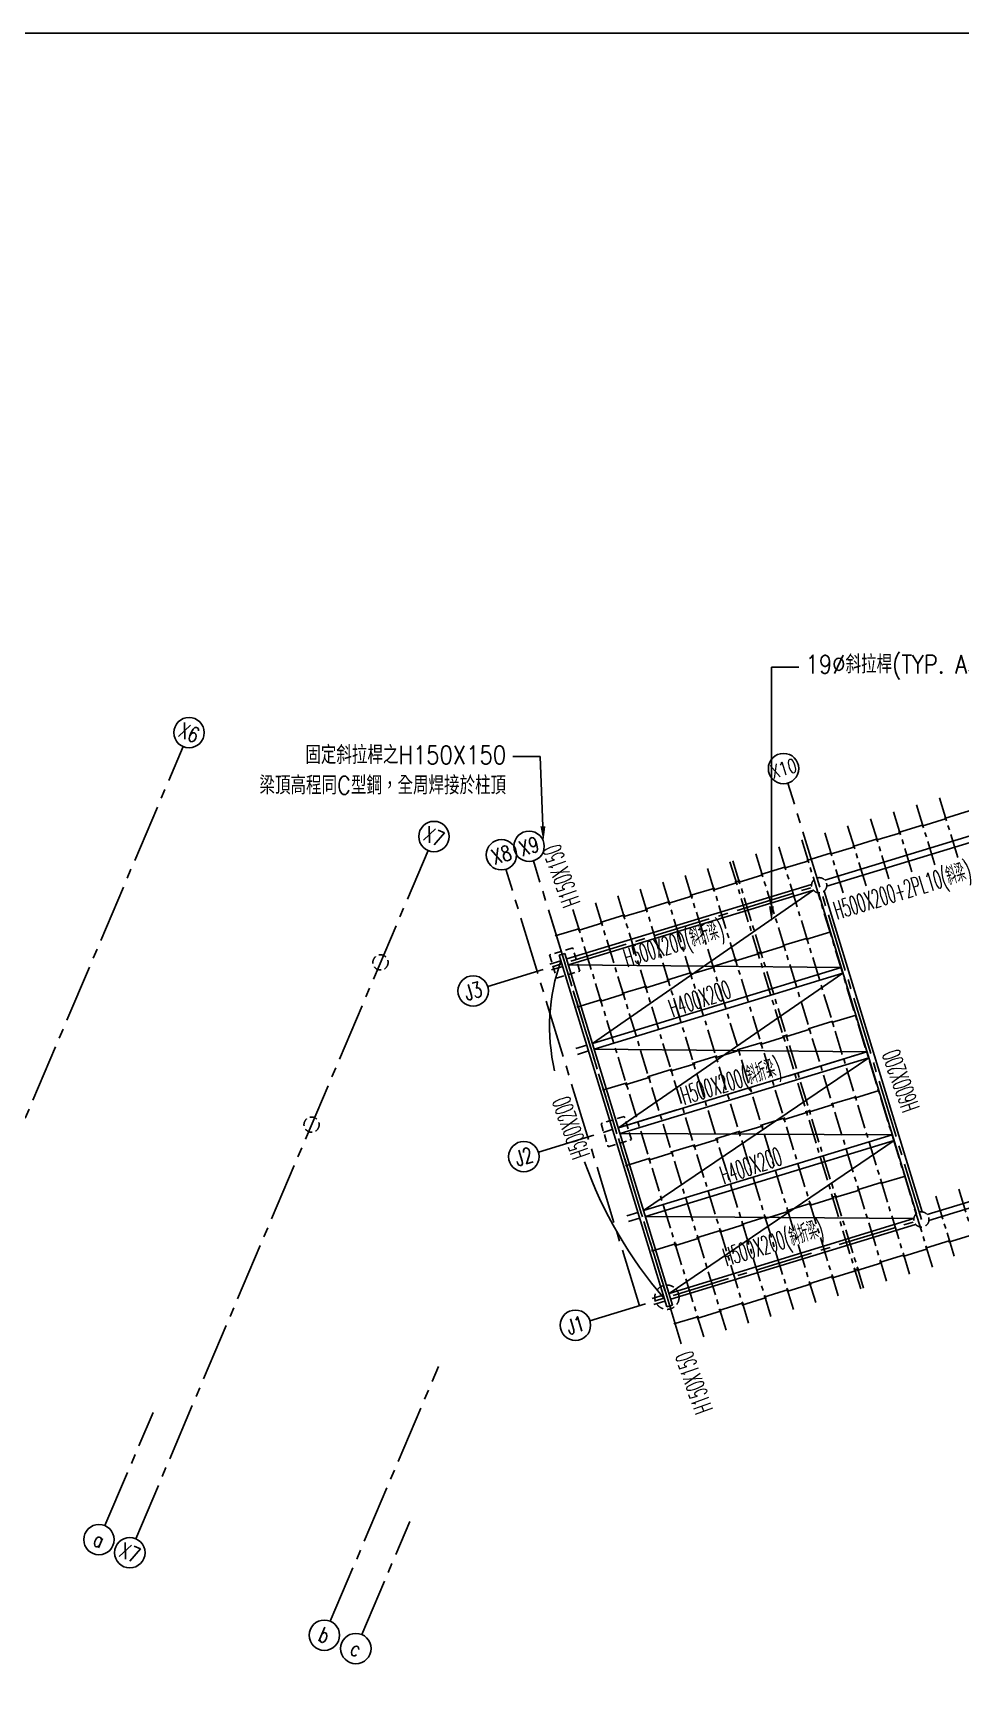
# Model space of a CAD drawing. Header units: centimetres. Extents: x -47768 to 194820, y -149527 to 141949.
# Drawn here: x 62945 to 65994, y -93418 to -87947 of the extents above; entities that cross this region are included whole.
import ezdxf
from ezdxf import colors
from ezdxf.entities.mleader import LeaderData, LeaderLine
from ezdxf.enums import TextEntityAlignment as Align
from ezdxf.math import Vec2, Vec3

# ---------------------------------------------------------------- set-up
doc = ezdxf.new("R2010")
doc.units = ezdxf.units.CM
for name, pattern in [('CENTER2', [28.575, 19.05, -3.175, 3.175, -3.175]), ('HIDDEN', [0.375, 0.25, -0.125]), ('建築圖|CENTER', [50.8, 31.75, -6.35, 6.35, -6.35])]:
    doc.linetypes.add(name, pattern=pattern)
doc.layers.get('0').update_dxf_attribs({"color": 8})
for name, color, linetype in [('0S-COL-H', 8, 'HIDDEN'), ('0S-c型鋼', 11, '建築圖|CENTER'), ('0S-GRID', 8, 'Continuous'), ('0S-SB', 6, 'Continuous'), ('0S-SJ', 3, 'Continuous'), ('0S-斜拉桿', 131, 'Continuous'), ('0S-防垂桿', 41, 'Continuous'), ('1S-BN', 7, 'Continuous'), ('1S-SJN', 3, 'Continuous'), ('1S-TEXT', 7, 'Continuous'), ('H150X150', 3, 'Continuous'), ('SB', 6, 'Continuous')]:
    doc.layers.add(name, color=color, linetype=linetype)
doc.layers.add('0S-繪圖區', color=171, linetype='Continuous', plot=False)
doc.styles.add('ae', font='romans.shx', dxfattribs={"bigfont": 'chineset.shx'})
doc.styles.add('CHINA', font='romans.shx', dxfattribs={"width": 0.85, "bigfont": 'chineset.shx'})
doc.styles.add('ROMAND', font='romand')

# ---------------------------------------------------------------- blocks, each defined once
blk = doc.blocks.new('XLINE')
blk.add_circle((0, 0), 50)
at = {"style": 'ROMAND', "width": 0.74997, "flags": 8}
blk.add_attdef('X-LINE', text='', height=50, dxfattribs=at).set_placement((0, 0), align=Align.MIDDLE)
blk = doc.blocks.new('柱位編號')
at = {"color": 0, "linetype": 'CENTER2', "ltscale": 10}
for p, q in [((133113.5, 35308.7), (133719.1, 36735.4)), ((136147.2, 35179.4), (135708.2, 36615.3)), ((133563.4, 34129.1), (134524.5, 36393.5)), ((135219.6, 34895.8), (134780.6, 36331.7)), ((135310.4, 34923.6), (134871.4, 36359.5)), ((134720.8, 35945.9), (135810.9, 36279.2)), ((134887.4, 35400.8), (135977.6, 35734.1)), ((135057, 34846.1), (136147.2, 35179.4)), ((134203.1, 33857.6), (134558.7, 34695.2)), ((133462.1, 34172.1), (133620.2, 34544.5)), ((134306.7, 33813.6), (134464.8, 34186))]:
    blk.add_line(p, q, dxfattribs=at)
at = {"color": 0}
ref = blk.add_blockref('XLINE', (133738.6, 36781.4), dxfattribs=dict(at, rotation=337))
ref.add_attrib('X-LINE', 'X6', dxfattribs={"height": 50, "rotation": 337, "style": 'ROMAND', "width": 0.74997}).set_placement((133738.6, 36781.4), align=Align.MIDDLE)
ref = blk.add_blockref('XLINE', (135693.6, 36663.1), dxfattribs=dict(at, rotation=16.99999999999998))
ref.add_attrib('X-LINE', 'X10', dxfattribs={"height": 45, "rotation": 17, "style": 'ROMAND', "width": 0.74997}).set_placement((135693.6, 36663.1), align=Align.MIDDLE)
ref = blk.add_blockref('XLINE', (134544.1, 36439.5), dxfattribs=dict(at, rotation=337))
ref.add_attrib('X-LINE', 'X7', dxfattribs={"height": 50, "rotation": 337, "style": 'ROMAND', "width": 0.74997}).set_placement((134544.1, 36439.5), align=Align.MIDDLE)
ref = blk.add_blockref('XLINE', (134765.9, 36379.5), dxfattribs=dict(at, rotation=16.99999999999998))
ref.add_attrib('X-LINE', 'X8', dxfattribs={"height": 50, "rotation": 17, "style": 'ROMAND', "width": 0.74997}).set_placement((134765.9, 36379.5), align=Align.MIDDLE)
ref = blk.add_blockref('XLINE', (134856.8, 36407.3), dxfattribs=dict(at, rotation=16.99999999999998))
ref.add_attrib('X-LINE', 'X9', dxfattribs={"height": 50, "rotation": 17, "style": 'ROMAND', "width": 0.74997}).set_placement((134856.8, 36407.3), align=Align.MIDDLE)
ref = blk.add_blockref('XLINE', (134672.9, 35931.3), dxfattribs=dict(at, rotation=17.00000000000323))
ref.add_attrib('X-LINE', 'J3', dxfattribs={"height": 50, "rotation": 17, "style": 'ROMAND', "width": 0.74997}).set_placement((134672.9, 35931.3), align=Align.MIDDLE)
ref = blk.add_blockref('XLINE', (134839.6, 35386.2), dxfattribs=dict(at, rotation=17.00000000000323))
ref.add_attrib('X-LINE', 'J2', dxfattribs={"height": 50, "rotation": 17, "style": 'ROMAND', "width": 0.74997}).set_placement((134839.6, 35386.2), align=Align.MIDDLE)
ref = blk.add_blockref('XLINE', (135009.2, 34831.5), dxfattribs=dict(at, rotation=17.00000000000323))
ref.add_attrib('X-LINE', 'J1', dxfattribs={"height": 50, "rotation": 17, "style": 'ROMAND', "width": 0.74997}).set_placement((135009.2, 34831.5), align=Align.MIDDLE)
ref = blk.add_blockref('XLINE', (133442.5, 34126.1), dxfattribs=dict(at, rotation=337))
ref.add_attrib('X-LINE', 'a', dxfattribs={"height": 50, "rotation": 337, "style": 'ROMAND', "width": 0.74997}).set_placement((133442.5, 34126.1), align=Align.MIDDLE)
ref = blk.add_blockref('XLINE', (133543.9, 34083.1), dxfattribs=dict(at, rotation=337))
ref.add_attrib('X-LINE', 'X7', dxfattribs={"height": 50, "rotation": 337, "style": 'ROMAND', "width": 0.74997}).set_placement((133543.9, 34083.1), align=Align.MIDDLE)
ref = blk.add_blockref('XLINE', (134183.6, 33811.5), dxfattribs=dict(at, rotation=337))
ref.add_attrib('X-LINE', 'b', dxfattribs={"height": 50, "rotation": 337, "style": 'ROMAND', "width": 0.74997}).set_placement((134183.6, 33811.5), align=Align.MIDDLE)
ref = blk.add_blockref('XLINE', (134287.2, 33767.6), dxfattribs=dict(at, rotation=337))
ref.add_attrib('X-LINE', 'c', dxfattribs={"height": 50, "rotation": 337, "style": 'ROMAND', "width": 0.74997}).set_placement((134287.2, 33767.6), align=Align.MIDDLE)
blk = doc.blocks.new('*U157')
at = {"color": 0, "ltscale": 100}
blk.add_lwpolyline([(-36.3, 27), (36.3, 27), (36.3, -27), (-36.3, -27)], close=True, dxfattribs=at)

msp = doc.modelspace()

# ---------------------------------------------------------------- linework, layer by layer
at = {"layer": '0S-COL-H', "ltscale": 100}
msp.add_line((64888.3215, -91511.2156), (64888.3215, -91511.2156), dxfattribs=at)
for points in [[(64718.6986, -90956.4988), (64642.1943, -90979.8885), (64665.584, -91056.3929), (64742.0884, -91033.0032), (64718.6986, -90956.4988)], [(64888.2742, -91511.23), (64811.7698, -91534.6198), (64835.1596, -91611.1242), (64911.664, -91587.7344), (64888.2742, -91511.23)]]:
    msp.add_lwpolyline(points, close=True, dxfattribs=at)
for centre, radius in [((65529.1517, -90750.6206), 25), ((64086.5496, -91004.5068), 25), ((63859.9256, -91538.3996), 25), ((65865.1827, -91850.4311), 25), ((65028.3688, -92106.1963), 40)]:
    msp.add_circle(centre, radius, dxfattribs=at)
at = {"layer": '0S-c型鋼', "ltscale": 2.5}
for p, q in [((65924.585, -90462.5587), (65988.9062, -90672.9439)), ((65698.1439, -90531.7884), (65762.4652, -90742.1739)), ((65773.6242, -90508.7118), (65837.9455, -90719.0972)), ((65849.1046, -90485.6353), (65913.4259, -90696.0205)), ((65547.1831, -90577.9415), (65611.5044, -90788.3272)), ((65622.6635, -90554.8649), (65686.9848, -90765.2505)), ((65396.2223, -90624.0946), (65826.0084, -92029.8614)), ((65471.7027, -90601.018), (65901.4887, -92006.7848)), ((65161.9448, -90695.72), (65591.731, -92101.4872)), ((65235.6985, -90673.1714), (65665.4846, -92078.9385)), ((65245.2615, -90670.2477), (65675.0477, -92076.0148)), ((65320.7419, -90647.1711), (65750.528, -92052.9381)), ((65014.4375, -90740.8173), (65444.2237, -92146.5847)), ((65088.1912, -90718.2687), (65517.9774, -92124.036)), ((64866.9302, -90785.9146), (65296.7165, -92191.6822)), ((64940.6839, -90763.3659), (65370.4701, -92169.1335)), ((64719.4229, -90831.0118), (65149.2092, -92236.7797)), ((64793.1765, -90808.4632), (65222.9629, -92214.231)), ((64692.4436, -91006.5427), (65028.671, -92106.2932)), ((65912.6473, -91773.3211), (65976.9691, -91983.7081)), ((65988.1277, -91750.2444), (66052.4494, -91960.6315))]:
    msp.add_line(p, q, dxfattribs=at)
at = {"layer": '0S-SB', "ltscale": 100}
for p, q in [((65548.141, -90734.36), (66353.4802, -90488.2148)), ((65553.9869, -90753.4866), (66359.3261, -90507.3414)), ((64698.8306, -90993.3239), (65504.3185, -90747.7376)), ((64704.6633, -91012.4545), (65510.1512, -90766.8681)), ((65848.924, -91831.4402), (65526.2833, -90775.4555)), ((65868.0511, -91825.5962), (65545.4104, -90769.6115)), ((64643.3833, -91010.2293), (64679.7156, -90999.1519)), ((64649.216, -91029.3599), (64685.5483, -91018.2825)), ((64674.0273, -90980.6051), (64693.1579, -90974.7723)), ((65027.9059, -92137.8988), (64674.0273, -90980.6051)), ((65047.0317, -92132.0505), (64693.1531, -90974.7567)), ((65884.172, -91834.1705), (66689.7077, -91587.9653)), ((65890.0179, -91853.2971), (66695.5535, -91607.0919)), ((65035.303, -92093.6939), (65840.3473, -91847.5671)), ((65041.1504, -92112.82), (65846.1948, -91866.6932)), ((64979.8179, -92110.6574), (65016.1777, -92099.5411)), ((64985.6654, -92129.7835), (65022.0252, -92118.6672)), ((65027.9056, -92137.8979), (65047.0317, -92132.0505))]:
    msp.add_line(p, q, dxfattribs=at)
at = {"layer": '0S-SJ', "ltscale": 100}
for p, q in [((64783.737, -91270.996), (65601.3616, -91021.1827)), ((64789.581, -91290.1231), (65607.2057, -91040.3098)), ((64728.2873, -91287.9378), (64764.6142, -91276.8387)), ((64734.1313, -91307.0649), (64770.4582, -91295.9658)), ((64951.852, -91821.2268), (65769.4766, -91571.4135)), ((64957.696, -91840.3539), (65775.3207, -91590.5407)), ((64896.5006, -91838.1386), (64932.7293, -91827.0695)), ((64902.3446, -91857.2658), (64938.5733, -91846.1966))]:
    msp.add_line(p, q, dxfattribs=at)
at = {"layer": '0S-斜拉桿', "ltscale": 100}
for p, q in [((65510.1512, -90766.8681), (64783.737, -91270.996)), ((64704.6741, -91012.4403), (65601.3616, -91021.1827)), ((65607.2057, -91040.3098), (64868.658, -91548.7128)), ((64789.5854, -91290.1218), (65686.2087, -91298.8838)), ((65692.0531, -91318.0108), (64951.8542, -91821.2261)), ((64874.4961, -91567.8418), (65769.4766, -91571.4135)), ((65775.3207, -91590.5407), (65035.2996, -92093.6949)), ((64957.6983, -91840.3533), (65840.3473, -91847.5671))]:
    msp.add_line(p, q, dxfattribs=at)
at = {"layer": '0S-防垂桿', "ltscale": 5}
for p, q in [((65866.5741, -90556.4862), (65948.0786, -90531.5678)), ((65941.1963, -90530.6025), (66022.7008, -90505.6841)), ((65715.6134, -90602.6393), (65797.1178, -90577.7208)), ((65790.2355, -90576.7556), (65871.74, -90551.8372)), ((65564.6526, -90648.7924), (65646.157, -90623.8739)), ((65639.2747, -90622.9087), (65720.7792, -90597.9903)), ((65337.3532, -90715.2149), (65418.8577, -90690.2965)), ((65413.6918, -90694.9455), (65495.1963, -90670.027)), ((65488.314, -90669.0618), (65569.8184, -90644.1434)), ((65179.4144, -90766.571), (65260.9188, -90741.6526)), ((65252.003, -90740.5808), (65269.3279, -90735.284)), ((65262.731, -90741.0986), (65344.2355, -90716.1801)), ((64956.4574, -90829.0189), (65037.9619, -90804.1005)), ((65031.6416, -90810.7901), (65113.146, -90785.8717)), ((65104.2302, -90784.7998), (65185.7347, -90759.8814)), ((64808.6846, -90873.238), (64890.1891, -90848.3196)), ((64883.8688, -90855.0092), (64965.3732, -90830.0908)), ((64660.9118, -90917.4571), (64742.4163, -90892.5386)), ((64736.096, -90899.2282), (64817.6004, -90874.3098)), ((65485.3394, -90928.9253), (65566.8439, -90904.0069)), ((65323.6506, -90974.5606), (65340.9755, -90969.2638)), ((65334.3786, -90975.0784), (65415.8831, -90950.16)), ((65409.0008, -90949.1947), (65490.5053, -90924.2763)), ((65103.2892, -91044.7699), (65184.7936, -91019.8515)), ((65175.8778, -91018.7797), (65257.3823, -90993.8612)), ((65251.062, -91000.5509), (65332.5664, -90975.6324)), ((64955.5164, -91088.989), (65037.0208, -91064.0706)), ((65028.105, -91062.9987), (65109.6095, -91038.0803)), ((64732.5594, -91151.4369), (64814.0639, -91126.5185)), ((64807.7436, -91133.2081), (64889.248, -91108.2897)), ((64880.3322, -91107.2178), (64961.8367, -91082.2994)), ((65569.0554, -91202.7478), (65650.5598, -91177.8294)), ((65407.3666, -91248.3831), (65424.6915, -91243.0864)), ((65418.0946, -91248.9009), (65499.599, -91223.9825)), ((65492.7167, -91223.0173), (65574.2212, -91198.0988)), ((65187.0051, -91318.5925), (65268.5096, -91293.6741)), ((65259.5938, -91292.6022), (65341.0982, -91267.6838)), ((65334.7779, -91274.3734), (65416.2824, -91249.455)), ((65039.2323, -91362.8115), (65120.7368, -91337.8931)), ((65111.821, -91336.8213), (65193.3254, -91311.9029)), ((64816.2754, -91425.2594), (64897.7798, -91400.341)), ((64891.4595, -91407.0306), (64972.964, -91382.1122)), ((64964.0482, -91381.0404), (65045.5526, -91356.1219)), ((65568.6222, -91471.2928), (65650.1267, -91446.3744)), ((65644.9608, -91451.0234), (65726.4653, -91426.105)), ((65335.4992, -91540.8777), (65417.0037, -91515.9593)), ((65410.6834, -91522.6489), (65492.1878, -91497.7305)), ((65483.272, -91496.6587), (65500.5969, -91491.3619)), ((65494, -91497.1765), (65575.5045, -91472.2581)), ((65187.7264, -91585.0968), (65269.2309, -91560.1784)), ((65262.9106, -91566.868), (65344.415, -91541.9496)), ((65039.9536, -91629.3159), (65121.4581, -91604.3975)), ((65115.1378, -91611.0871), (65196.6422, -91586.1687)), ((64892.1808, -91673.535), (64973.6853, -91648.6166)), ((64967.365, -91655.3062), (65048.8694, -91630.3877)), ((65654.6284, -91752.6063), (65736.1328, -91727.6879)), ((65730.967, -91732.3369), (65812.4714, -91707.4185)), ((65496.6895, -91803.9624), (65578.194, -91779.044)), ((65569.2782, -91777.9722), (65586.6031, -91772.6754)), ((65580.0062, -91778.49), (65661.5107, -91753.5716)), ((65273.7326, -91866.4103), (65355.2371, -91841.4919)), ((65348.9167, -91848.1815), (65430.4212, -91823.2631)), ((65421.5054, -91822.1913), (65503.0099, -91797.2728)), ((65125.9598, -91910.6294), (65207.4642, -91885.711)), ((65201.1439, -91892.4006), (65282.6484, -91867.4822)), ((64978.187, -91954.8485), (65059.6914, -91929.9301)), ((65053.3711, -91936.6197), (65134.8756, -91911.7013)), ((65804.1713, -91971.7774), (65885.6758, -91946.859)), ((65878.3539, -91944.8251), (65959.8584, -91919.9067)), ((65954.6926, -91924.5557), (66036.197, -91899.6372)), ((65653.2105, -92017.9305), (65734.715, -91993.0121)), ((65727.8327, -91992.0468), (65809.3371, -91967.1284)), ((65422.121, -92087.6221), (65503.6255, -92062.7036)), ((65494.7097, -92061.6318), (65576.2142, -92036.7134)), ((65569.8939, -92043.403), (65651.3983, -92018.4846)), ((65642.4825, -92017.4127), (65659.8074, -92012.116)), ((65274.3482, -92131.8411), (65355.8527, -92106.9227)), ((65346.9369, -92105.8509), (65428.4414, -92080.9325)), ((65051.3913, -92194.289), (65132.8958, -92169.3706)), ((65126.5754, -92176.0602), (65208.0799, -92151.1418)), ((65199.1641, -92150.0699), (65280.6686, -92125.1515))]:
    msp.add_line(p, q, dxfattribs=at)
at = {"layer": '1S-TEXT', "ltscale": 100}
for centre, radius, start, end in [((65294.3284, -91215.8304), 651.7028, 160.5810595, 192.8795002), ((66092.3514, -91183.6707), 1417.5552, 199.6680255, 220.8026356)]:
    msp.add_arc(centre, radius, start, end, dxfattribs=at)
at = {"layer": 'H150X150', "ltscale": 100}
for p, q in [((64692.1413, -91006.4458), (64645.4037, -90852.6823)), ((65028.671, -92106.2932), (65075.4393, -92259.2651))]:
    msp.add_line(p, q, dxfattribs=at)
at = {"layer": 'SB', "ltscale": 100}
for p, q in [((64868.6483, -91548.7158), (65686.2087, -91298.8838)), ((64874.4931, -91567.8427), (65692.0535, -91318.0107))]:
    msp.add_line(p, q, dxfattribs=at)

# ---------------------------------------------------------------- block references
at = {"layer": '0S-GRID'}
msp.add_blockref('柱位編號', (-70281.738, -127029.9121), dxfattribs=at)
at = {"layer": '0S-繪圖區', "ltscale": 100, "xscale": 150, "yscale": 150, "zscale": 150}
msp.add_blockref('*U157', (63739.0774, -91997.3003), dxfattribs=at)

# ---------------------------------------------------------------- texts
at = {"layer": '1S-BN', "style": 'CHINA', "width": 0.5}
for s, p in [('H500X200+2PL10(斜梁)', (65803.0444, -90771.3172)), ('H500X200(斜折梁)', (65051.7901, -90946.0329)), ('H500X200(斜折梁)', (65239.0887, -91399.2753)), ('H500X200(斜折梁)', (65378.2848, -91930.5412))]:
    msp.add_text(s, height=60, rotation=16.9992107, dxfattribs=at).set_placement(p, align=Align.MIDDLE)
at = {"layer": '1S-BN', "style": 'ae', "width": 0.5}
for s, p in [('H600X200', (65860.7498, -91482.4772)), ('H500X200', (64776.0613, -91637.1138))]:
    msp.add_text(s, height=60, rotation=109.5599039, dxfattribs=at).set_placement(p)
at = {"layer": '1S-SJN', "style": 'ae', "width": 0.5}
for p in [(64745.1324, -90808.1269), (65180.7699, -92475.5364)]:
    msp.add_text('H150X150', height=60, rotation=109.5599039, dxfattribs=at).set_placement(p)
at = {"layer": '1S-SJN', "linetype": 'Continuous', "style": 'CHINA', "width": 0.5}
for p in [(65136.1748, -91123.9293), (65304.0948, -91673.1709)]:
    msp.add_text('H400X200', height=60, rotation=738.7365943, dxfattribs=at).set_placement(p, align=Align.MIDDLE)

# ---------------------------------------------------------------- leaders
at = {"layer": '1S-TEXT', "color": 7, "linetype": 'Continuous'}
ml = msp.add_multileader_mtext('Standard', dxfattribs=at)
ml.set_content('19%%C斜拉桿(TYP. A307)', color=7, style='CHINA')
ml.set_leader_properties(color=256, linetype='ByLayer', lineweight=-1)
ml.build(insert=Vec2(0, 0))
ml.multileader.update_dxf_attribs({"dogleg_length": 0.6, "arrow_head_size": 49.5, "scale": 150})
ctx = ml.context
ctx.base_point, ctx.scale, ctx.char_height, ctx.arrow_head_size, ctx.landing_gap_size, ctx.plane_origin = Vec3(65462.0385, -90033.4687), 150, 60, 49.5, 22.5, Vec3(65372.0385, -90869.3136)
notes = []
notes.append((ctx, [(0, (1, 1, 0), (65372.0385, -90033.4687), (1, 0), 90, [(0, [(65372.0385, -90869.3136)], 256, [])])]))
ctx.mtext.insert, ctx.mtext.flow_direction = Vec3(65484.5385, -89993.5687), 5
ml = msp.add_multileader_mtext('Standard', dxfattribs=at)
ml.set_content('固定斜拉桿之H150X150\\P梁頂高程同C型鋼，全周焊接於柱頂', color=7, style='CHINA')
ml.set_leader_properties(color=256, linetype='ByLayer', lineweight=-1)
ml.build(insert=Vec2(0, 0))
ml.multileader.update_dxf_attribs({"dogleg_length": 0.6, "arrow_head_size": 49.5, "scale": 150})
ctx = ml.context
ctx.base_point, ctx.scale, ctx.char_height, ctx.arrow_head_size, ctx.landing_gap_size, ctx.plane_origin = Vec3(63665.2159, -90327.5064), 150, 60, 49.5, 22.5, Vec3(64622.3733, -90606.4283)
ctx.text_align_type = 2
notes.append((ctx, [(0, (1, 1, 0), (64611.9659, -90327.5064), (-1, 0), 90, [(0, [(64622.3733, -90606.4283)], 256, [])])]))
ctx.mtext.insert, ctx.mtext.alignment, ctx.mtext.flow_direction = Vec3(64499.4659, -90291.8814), 3, 5
for ctx, leaders in notes:
    for number, flags, end, landing, length, lines in leaders:
        leader = LeaderData()
        leader.index, (leader.has_last_leader_line, leader.has_dogleg_vector, leader.attachment_direction) = number, flags
        leader.last_leader_point, leader.dogleg_vector, leader.dogleg_length = Vec3(end), Vec3(landing), length
        for number, points, colour, breaks in lines:
            line = LeaderLine()
            line.index, line.vertices, line.color, line.breaks = number, Vec3.list(points), colors.encode_raw_color(colour), breaks
            leader.lines.append(line)
        ctx.leaders.append(leader)

doc.saveas('drawing.dxf')
